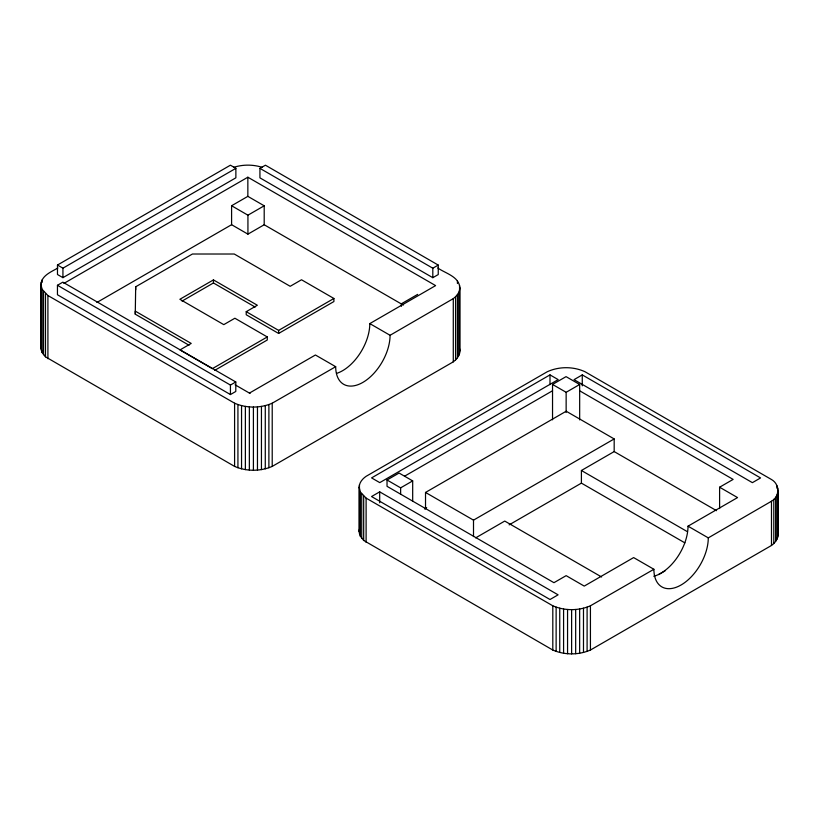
<?xml version="1.0" encoding="UTF-8"?>
<svg xmlns="http://www.w3.org/2000/svg" width="819" height="819" viewBox="0 0 819 819"><rect width="100%" height="100%" fill="white"/><g stroke="black" fill="none" stroke-linecap="round" stroke-linejoin="round"><path stroke-width="1.23" d="M189.025 345.229L135.258 314.189L135.688 286.783L192.445 254.013L234.275 254.023L290.182 286.302L301.505 279.77L333.906 298.474L333.906 301.546L278.624 333.456L246.222 314.752L246.222 311.681L257.35 305.252L213.442 279.903L179.873 299.283L223.782 324.641L234.879 318.233L267.281 336.947L267.281 340.008L214.558 370.444M437.837 268.008C445.393 273.413 459.131 276.464 459.838 287.786C459.776 292.291 456.777 296.089 453.286 298.638L390.069 335.288A38.462 22.205 -60 0 1 362.878 382.391A38.462 22.205 -60 0 1 335.688 366.697L315.417 354.996L249.437 393.089M57.852 267.997C51.331 271.857 41.319 275.593 40.95 284.633L40.95 347.829L42.107 352.508L45.475 356.818L234.592 466.41C246.406 471.529 260.411 471.529 272.215 466.41L453.286 361.844C456.777 359.295 459.776 355.497 459.838 350.993L459.838 287.786M778.05 490.376L778.05 534.623C777.989 539.117 774.979 542.925 771.488 545.474L590.427 650.04C578.624 655.159 564.608 655.159 552.805 650.04L363.677 540.448L360.309 536.138L359.162 531.459L359.162 487.213C359.234 482.606 362.469 478.808 366.113 476.32L547.276 371.734C559.049 366.359 573.239 366.359 585.012 371.734L771.488 479.524C779.893 484.172 779.893 496.58 771.488 501.228L708.281 537.878A38.462 22.205 -60 0 1 681.091 584.981A38.462 22.205 -60 0 1 653.89 569.277L633.63 557.585L584.244 586.097L566.144 575.655L553.951 582.688L387.029 486.322L387.029 479.995L399.078 473.044L412.684 480.896L412.684 501.126M40.95 347.829L41.237 345.464M359.162 531.459L359.449 529.094M57.473 265.039L230.426 165.192L235.872 168.335L235.872 177.815L62.93 277.661L57.473 274.519L57.473 265.039L62.93 268.182L235.872 168.335M57.453 285.278L62.848 282.156L235.79 381.971L235.79 391.462L230.436 394.553L57.453 294.758L57.453 285.278L230.436 385.063L235.79 381.971M259.93 168.366L265.428 165.203L438.247 265.08L438.247 274.56L432.811 277.692L259.93 177.856L259.93 168.366L432.811 268.212L432.811 277.692M63.902 283.405L247.85 177.211L435.606 285.606L369.809 323.597A38.462 22.205 -60 0 1 336.722 373.351M96.898 302.467L231.593 224.703L231.593 205.743L247.85 196.355L264.199 205.794L264.199 224.754L402.201 304.433M231.593 205.743L247.932 215.182L264.199 205.794M231.593 224.703L247.932 234.142L264.199 224.754M182.043 301.095L213.442 282.964L255.159 307.053M179.955 349.938L191.216 343.437L135.258 311.128L135.258 314.189M267.281 336.947L212.367 368.652L181.04 350.563M246.222 311.681L278.624 330.395L333.906 298.474M432.811 268.212L438.247 265.08M401.392 306.306L401.392 303.777L417.659 294.39M549.999 374.887L371.58 477.897L379.77 482.626L558.189 379.617L549.999 374.887L549.999 384.613M552.538 419.84L552.538 384.439L566.062 376.638L579.668 384.49L579.668 419.881M404.596 476.177L552.538 390.765M379.688 491.85L371.55 496.549L550.01 599.508L558.097 594.84L379.688 491.85L379.688 502.794M582.268 374.897L574.037 379.647L752.395 482.657L760.564 477.938L582.268 374.897L582.268 385.841M387.029 479.995L400.634 487.848L412.684 480.896M552.538 384.439L566.144 392.301L579.668 384.49M425.522 508.968L425.522 492.444L566.195 411.23L614.178 438.933L614.178 451.576L716.543 510.677M424.467 508.947L426.679 507.667M425.522 492.444L473.505 520.147L614.178 438.933M684.879 542.874L581.408 483.128L581.408 470.495L614.178 451.576M475.665 537.868L504.75 521.068L601.617 576.996M509.131 524.866L581.408 483.128M719.604 508.568L719.604 487.213L733.128 479.412L579.668 390.806M653.787 576.279A38.462 22.205 -60 0 0 688.021 526.177L737.55 497.583L719.604 487.213M658.64 574.549L665.212 570.751M40.95 284.633L42.107 289.312L47.911 295.526L234.592 403.204C246.406 408.333 260.411 408.333 272.215 403.204L335.688 366.697M359.162 487.213L360.309 491.902L366.113 498.116L552.805 605.794C564.608 610.923 578.624 610.923 590.427 605.794L653.89 569.277M233.569 167.363C242.823 164.394 253.051 164.394 262.295 167.363M401.392 303.777L403.501 304.996M369.809 323.597L390.069 335.288M688.021 526.177L708.281 537.878M581.408 470.495L687.08 531.5M235.084 384.797L250.061 393.458M777.774 532.289L778.05 534.623M459.572 348.659L459.838 350.993M777.774 488.042L777.774 536.957M776.965 485.749L776.965 488.278M776.965 495.004L776.965 539.25M775.634 497.215L775.634 541.461M773.791 499.303L773.791 543.55M771.488 501.228L771.488 545.474M590.427 605.794L590.427 650.04M587.1 607.135L587.1 651.381M583.486 608.21L583.486 652.456M579.647 608.998L579.647 653.234M575.675 609.469L575.675 653.716M571.621 609.633L571.621 653.869M567.557 609.469L567.557 653.716M566.144 392.301L566.144 412.52M563.585 608.998L563.585 653.234M559.746 608.21L559.746 652.456M556.132 607.135L556.132 651.381M552.805 605.794L552.805 650.04M473.505 520.147L473.505 536.578M459.572 285.452L459.572 353.327M458.763 292.414L458.763 355.62M457.422 280.948L457.422 283.476M457.422 294.625L457.422 357.831M455.589 296.713L455.589 359.92M453.286 298.638L453.286 361.844M400.634 487.848L400.634 494.174M366.113 498.116L366.113 542.352M363.677 496.201L363.677 540.448M361.732 494.123L361.732 538.359M360.309 491.902L360.309 536.138M359.449 484.858L359.449 533.824M278.624 330.395L278.624 333.456M272.215 403.204L272.215 466.41M268.888 404.555L268.888 467.751M265.274 405.62L265.274 468.826M261.445 406.408L261.445 469.615M257.463 406.879L257.463 470.086M253.409 407.043L253.409 470.239M249.355 406.879L249.355 470.086M247.932 215.182L247.932 234.142M247.85 177.211L247.85 196.355M245.372 406.408L245.372 469.615M241.544 405.62L241.544 468.826M237.93 404.555L237.93 467.751M234.592 403.204L234.592 466.41M230.436 385.063L230.436 394.553M213.442 279.903L213.442 282.964M135.688 286.783L135.688 289.844M62.93 268.182L62.93 277.661M47.911 295.526L47.911 358.722M45.475 293.611L45.475 356.818M43.52 291.533L43.52 354.74M42.107 279.944L42.107 282.473M42.107 289.312L42.107 352.508M41.237 282.268L41.237 350.194"/></g></svg>
